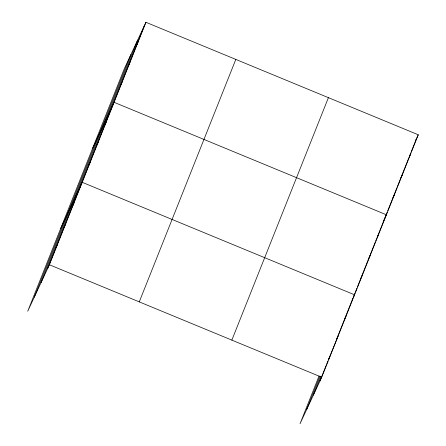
<?xml version="1.0" encoding="UTF-8"?>
<svg xmlns="http://www.w3.org/2000/svg" width="446" height="446" viewBox="0 0 446 446"><rect width="100%" height="100%" fill="white"/><g stroke="black" fill="none" stroke-linecap="round" stroke-linejoin="round"><path stroke-width="0.67" d="M34.297 297.142L130.845 54.68M41.06 282.636L137.613 40.173M47.627 268.548L144.181 26.091M145.948 22.3L124.283 68.768L27.73 311.224L49.394 264.762L145.948 22.3L418.27 134.776L321.717 377.232L300.052 423.7L319.029 376.039M139.263 301.875L235.817 59.418M231.853 340.12L328.407 97.657M306.619 409.618L319.955 376.129M313.387 395.106L320.825 376.43M319.955 381.023L326.11 365.569M326.623 364.276L327.905 361.059M336.624 339.161L344.318 319.838M353.806 296.005L355.094 292.782M355.607 291.489L356.889 288.261M357.408 286.973L368.452 259.226M375.136 242.451L368.714 258.58L370.475 254.794M375.649 241.158L376.418 239.223M377.45 236.642L387.212 212.123M387.725 210.83L396.973 187.604M397.492 186.311L400.575 178.567M408.542 158.564L400.831 177.921L402.342 174.782M409.567 155.983L410.85 152.761M411.368 151.467L416.503 138.561L415.934 139.788M136.214 46.094L137.981 42.303M128.247 66.097L130.015 62.306M120.286 86.1L122.053 82.309M92.417 148.774L114.087 102.312L386.409 214.788L383.214 221.634M104.353 126.106L106.12 122.316M96.386 146.11L98.153 142.319M88.419 166.113L90.187 162.322M60.556 228.787L82.226 182.325L354.548 294.8L353.076 297.956M72.252 206.721L74.014 202.936M64.04 227.332L65.807 223.541M55.834 247.943L57.601 244.152M416.798 137.931L418.27 134.776M408.831 157.934L410.303 154.779M392.608 198.57L394.375 194.785M376.675 238.577L378.442 234.791M360.747 278.583L362.514 274.797M352.212 299.812L352.78 298.586L344.574 319.197L346.341 315.406M338.135 336.016L328.418 359.771L329.928 356.627M49.394 264.762L321.717 377.232"/></g></svg>
